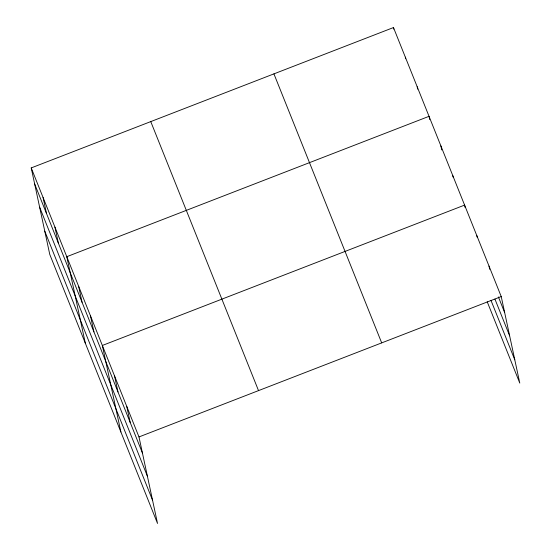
<?xml version="1.0" encoding="UTF-8"?>
<svg xmlns="http://www.w3.org/2000/svg" width="551" height="551" viewBox="0 0 551 551"><rect width="100%" height="100%" fill="white"/><g stroke="black" fill="none" stroke-linecap="round" stroke-linejoin="round"><path stroke-width="0.83" d="M31.221 167.917L138.983 436.936L157.524 523.45L49.769 254.438L31.221 167.917L393.476 27.55L501.231 296.562L519.779 383.083L487.215 301.776M138.983 436.936L501.231 296.562M498.407 296.948L504.668 312.582M494.936 299.103L509.654 335.848M490.996 300.405L514.792 359.817M273.93 73.875L381.691 342.887M150.76 121.599L258.522 390.611M34.651 183.938L142.413 452.956M39.638 207.204L147.399 476.216M44.776 231.172L152.537 500.184M489.019 266.078L489.708 269.281M476.808 235.587L477.152 237.192M465.113 207.5L464.596 205.096L102.341 345.47L120.889 431.984M452.743 175.507L453.087 177.112M440.89 145.919L441.744 149.92M429.718 119.526L429.036 116.323L66.781 256.697L85.329 343.211M417.183 86.734L417.692 89.138M405.329 57.139L405.667 58.743M393.476 27.55L393.813 29.155M126.764 406.445L130.201 422.465M114.553 375.961L117.99 391.975M90.488 315.881L93.918 331.895M78.635 286.286L82.065 302.306M54.928 227.102L58.358 243.122M43.074 197.513L46.504 213.533"/></g></svg>
